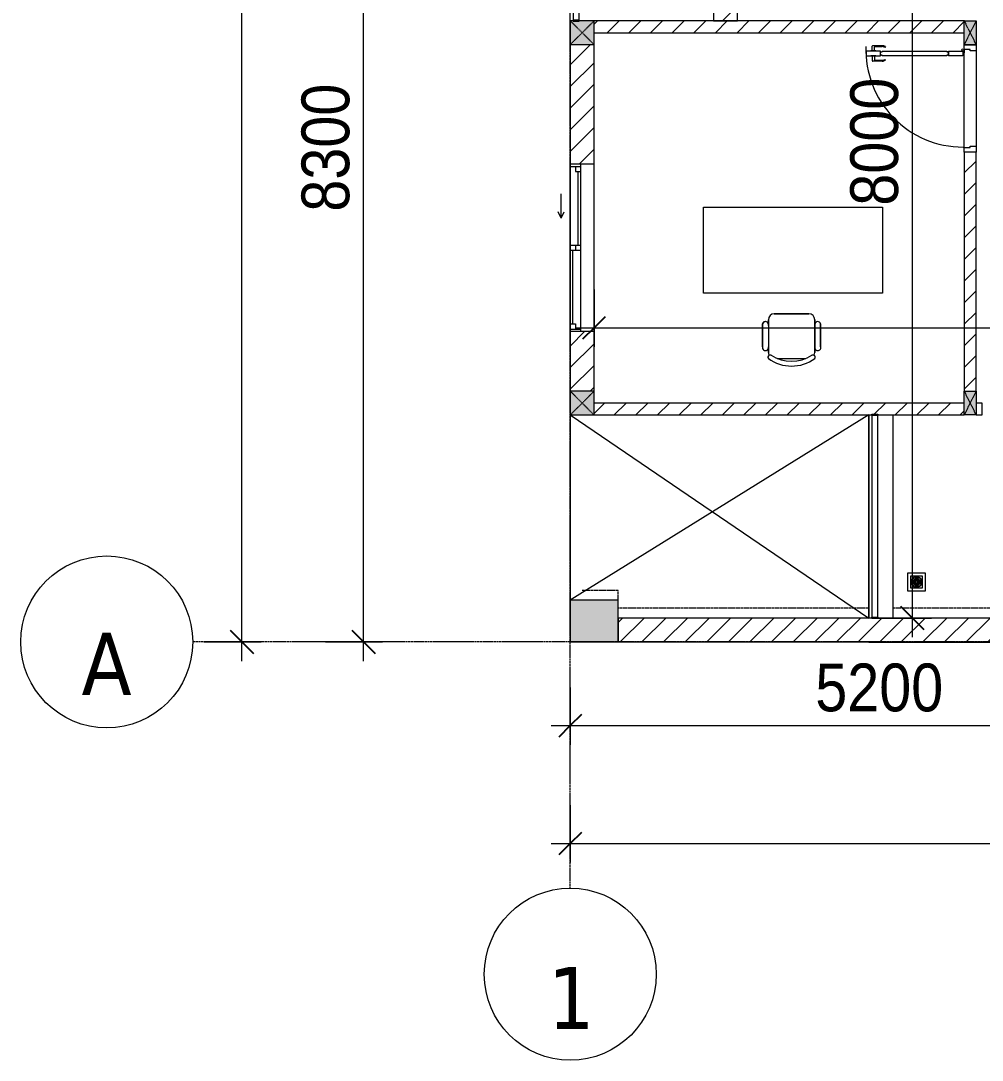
# Model space of a CAD drawing. Header units: millimetres. Extents: x 1591 to 240306, y -15958 to 82755.
# Drawn here: x 40053 to 48104, y 13735 to 22437 of the extents above; entities that cross this region are included whole.
import ezdxf

# ---------------------------------------------------------------- set-up
doc = ezdxf.new("R2010")
doc.units = ezdxf.units.MM
for name, pattern in [('Dash', [6, 3, -3]), ('Dash 1_8_', [6.35, 3.175, -3.175]), ('Grid Line', [22.225, 12.7, -3.175, 3.175, -3.175])]:
    doc.linetypes.add(name, pattern=pattern)
for name, color, linetype, lineweight in [('0-1', 7, 'Continuous', 5), ('A-ANNO-DIMS', 211, 'Continuous', 9), ('A-ANNO-DIMS-160', 211, 'Continuous', 9), ('A-AREA', 32, 'Dash 1_8_', 9), ('A-DETL-GENF-1', 9, 'Continuous', 9), ('A-DETL-THIN-2', 151, 'Continuous', 9), ('A-DOOR-1', 254, 'Continuous', 9), ('A-DOOR-2', 9, 'Continuous', 9), ('A-FLOR-1', 250, 'Continuous', 9), ('A-FLOR-2', 9, 'Continuous', 9), ('A-FLOR-HRAL', 11, 'Continuous', 9), ('A-FLOR-HRAL-1', 254, 'Continuous', 9), ('A-FLOR-HRAL-2', 9, 'Continuous', 9), ('A-GLAZ', 151, 'Continuous', 9), ('A-WALL-1', 253, 'Continuous', 18), ('A-WALL-2', 9, 'Continuous', 9), ('A-WALL-3', 113, 'Continuous', 18), ('A-WALL-PATT-1', 10, 'Continuous', 9), ('A-WALL-PATT-2', 111, 'Continuous', 9), ('G-IMPT-3', 8, 'Continuous', 9), ('I-FURN', 30, 'Continuous', 9), ('I-FURN-1', 254, 'Continuous', 9), ('M-EQPM', 50, 'Continuous', 9), ('S-COLS', 52, 'Continuous', 9), ('S-COLS-1', 52, 'Continuous', 5), ('S-COLS-2', 7, 'Continuous', 18), ('S-COLS-3', 254, 'Continuous', 9), ('S-COLS-4', 253, 'Continuous', 18), ('S-COLS-5', 52, 'Continuous', 18), ('S-COLS-HDLN', 52, 'Dash', 9), ('S-COLS-HDLN-1', 9, 'Dash', 9), ('S-GRID-1', 1, 'Grid Line', 9), ('S-GRID-IDEN', 1, 'Continuous', 9)]:
    doc.layers.add(name, color=color, linetype=linetype, lineweight=lineweight)
doc.styles.add('Tahoma_B', font='tahomabd_0.ttf', dxfattribs={"height": 520})
doc.styles.add('UTM Avo', font='UTM Avo.ttf', dxfattribs={"width": 0.9, "height": 400})
doc.dimstyles.new('1_Dim_chi_tiet_2_5', dxfattribs={"dimscale": 304.8, "dimtxt": 399.720379, "dimasz": 0.629921, "dimexe": 0.524934, "dimexo": 0.0625, "dimgap": 0.052493, "dimtad": 1, "dimdec": 0, "dimrnd": 5, "dimzin": 0, "dimdsep": 46, "dimtxsty": 'UTM Avo', "dimblk1": 'OBLIQUE', "dimblk2": 'OBLIQUE', "dimsah": 1, "dimcen": 0.09, "dimdle": 0.524934, "dimazin": 0, "dimtfac": 1, "dimtdec": 4, "dimtix": 1, "dimtmove": 0, "dimatfit": 3, "dimfxl": 1.049869, "dimfxlon": 1, "dimtvp": 1, "dimtolj": 1, "dimtzin": 0, "dimarcsym": 2})
doc.dimstyles.new('1_Dim_chi_tiet_2_5_1', dxfattribs={"dimscale": 304.8, "dimtxt": 399.720379, "dimasz": 0.629921, "dimexe": 0.524934, "dimexo": 0.0625, "dimgap": 0.052493, "dimtad": 1, "dimdec": 0, "dimrnd": 5, "dimzin": 0, "dimdsep": 46, "dimtxsty": 'UTM Avo', "dimblk1": 'OBLIQUE', "dimblk2": 'OBLIQUE', "dimsah": 1, "dimcen": 0.09, "dimdle": 0.524934, "dimazin": 0, "dimtfac": 1, "dimtdec": 4, "dimtix": 1, "dimtmove": 0, "dimatfit": 3, "dimfxl": 1.049869, "dimfxlon": 1, "dimtvp": 1, "dimtolj": 1, "dimtzin": 0, "dimarcsym": 2})
pattern_1 = [(45, (0, 0), (-90.50967, 90.50967), [])]
pattern_2 = [(45, (11001.35, 0), (-90.50967, 90.50967), [])]

# ---------------------------------------------------------------- blocks, each defined once
blk = doc.blocks.new('NCV_TKTC_KET CAU_rvt-1-TKCS_MB TẦNG 3-4')
at = {"layer": 'S-COLS-1'}
blk.add_hatch(color=256, dxfattribs=at).paths.add_polyline_path([(34052.6, 17236.9), (34052.6, 17586.9), (33652.6, 17586.9), (33652.6, 17236.9)])
at = {"layer": 'A-FLOR-1'}
for p, q in [((36152.5, 19136.9), (36152.5, 17436.9)), ((36152.5, 17235.3), (38152.6, 17235.3))]:
    blk.add_line(p, q, dxfattribs=at)
at = {"layer": 'S-COLS-2'}
for p, q in [((33652.6, 17586.9), (33652.6, 17236.9)), ((34052.6, 17586.9), (33652.6, 17586.9)), ((34052.6, 17236.9), (34052.6, 17586.9)), ((33652.6, 17236.9), (34052.6, 17236.9))]:
    blk.add_line(p, q, dxfattribs=at)
blk = doc.blocks.new('DOOR_CW_01 CANH MO-PANEL KINH - DIW_01-900x2200-CỬA GỖ VÂN LAMINATE-553375-TKCS_MB TẦNG 3-4')
at = {"layer": 'A-DETL-GENF-1'}
for p, q in [((-397, -182), (-397, -62)), ((-397, -62), (-357, -62)), ((-357, -62), (-357, -182)), ((-357, -182), (-397, -182)), ((-397, -196), (-391, -196)), ((-397, -738), (-397, -196)), ((-391, -196), (-391, -182)), ((-391, -182), (-363, -182)), ((-363, -182), (-363, -196)), ((-357, -196), (-363, -196)), ((-357, -196), (-357, -738)), ((-442, -737), (-442, -816.5)), ((-434, -799.5), (-434, -737)), ((-433.9, -711.2), (-427.3, -715.8)), ((-397, -738), (-391, -738)), ((-357, -752), (-397, -752)), ((-397, -752), (-397, -872)), ((-391, -752), (-391, -738)), ((-363, -752), (-391, -752)), ((-357, -738), (-363, -738)), ((-363, -738), (-363, -752)), ((-357, -872), (-357, -752)), ((-320.1, -711.2), (-326.7, -715.8)), ((-320, -799.5), (-320, -737)), ((-312, -737), (-312, -816.5)), ((-399, -820.5), (-438, -820.5)), ((-399, -803.5), (-430, -803.5)), ((-399, -792.2), (-399, -831.8)), ((-397, -792.2), (-399, -792.2)), ((-399, -831.8), (-397, -831.8)), ((-397, -792.2), (-397, -831.8)), ((-357, -792.2), (-357, -831.8)), ((-357, -792.2), (-355, -792.2)), ((-355, -831.8), (-357, -831.8)), ((-355, -792.2), (-355, -831.8)), ((-355, -803.5), (-324, -803.5)), ((-355, -820.5), (-316, -820.5)), ((-397, -872), (-357, -872))]:
    blk.add_line(p, q, dxfattribs=at)
blk.add_circle((-407, -60), 10, dxfattribs=at)
for centre, radius, start, end in [((-407, -60), 814, 268, 0), ((-397, -737), 45, 145, 180), ((-397, -737), 37, 145, 180), ((-357, -737), 37, 0, 35), ((-357, -737), 45, 360, 35), ((-438, -816.5), 4, 180, 270), ((-430, -799.5), 4, 180, 270), ((-324, -799.5), 4, 270, 0), ((-316, -816.5), 4, 270, 0)]:
    blk.add_arc(centre, radius, start, end, dxfattribs=at)
at = {"layer": 'A-DOOR-2'}
for p, q in [((-450, -50), (-450, 50)), ((-450, 50), (-400, 50)), ((-400, 50), (-400, 0)), ((400, 0), (400, 50)), ((400, 50), (450, 50)), ((450, 50), (450, -50)), ((-410, -50), (-450, -50)), ((-410, 0), (-410, -50)), ((-400, 0), (-410, 0)), ((-407, -50), (-382, -50)), ((410, 0), (400, 0)), ((410, -50), (410, 0)), ((450, -50), (410, -50))]:
    blk.add_line(p, q, dxfattribs=at)
blk = doc.blocks.new('BAN LV A - BAN LV A_dwg_ban hoc2-348006-TKCS_MB TẦNG 3-4')
at = {"layer": 'I-FURN'}
for p, q in [((145.8, 437.4), (-145.8, 437.4)), ((-243, 354.4), (-243, 162)), ((-194.4, 388.8), (-194.4, 113.4)), ((194.4, 113.4), (194.4, 388.8)), ((194.4, 351.4), (194.4, 150.8)), ((243.7, 162), (243.7, 354.4)), ((-120.5, 64.8), (120.5, 64.8))]:
    blk.add_line(p, q, dxfattribs=at)
at = {"layer": 'I-FURN', "flags": 128}
blk.add_lwpolyline([(-737.8, 610.5), (-737.8, 1330.5), (-154.9, 1330.5), (762.2, 1330.5), (762.2, 610.5)], close=True, dxfattribs=at)
at = {"layer": 'I-FURN'}
for centre, radius, start, end in [((-145.8, 388.8), 48.6, 90, 180), ((145.8, 388.8), 48.6, 360, 90), ((-218.7, 347.3), 25.3, 343.7398, 163.7398), ((219.4, 347.3), 25.3, 16.2602, 170.70537), ((-218.7, 154.9), 25.3, 163.7398, 16.2602), ((-180.2, 75.4), 17.8, 57.97259, 216.69006), ((-145.8, 113.4), 48.6, 180, 207.58444), ((0, 359.3), 318.2, 237.57575, 302.42425), ((180.2, 75.4), 17.8, 323.30994, 122.02741), ((145.8, 113.4), 48.6, 332.41556, 0), ((219.4, 154.9), 25.3, 189.29463, 16.2602), ((0, 324), 324, 233.1301, 306.8699)]:
    blk.add_arc(centre, radius, start, end, dxfattribs=at)
blk = doc.blocks.new('BAN LV A - BAN LV A_dwg-348005-TKCS_MB TẦNG 3-4')
at = {"extrusion": (0, 0, -1), "zscale": -1, "rotation": 180}
blk.add_blockref('BAN LV A - BAN LV A_dwg_ban hoc2-348006-TKCS_MB TẦNG 3-4', (-729, 1383.7), dxfattribs=at)
blk = doc.blocks.new('BAN LV A - BAN LV A-401069-TKCS_MB TẦNG 3-4')
at = {"layer": 'I-FURN-1'}
for p, q in [((-8.8, -53.2), (1491.2, -53.2)), ((-8.8, -773.2), (-8.8, -53.2)), ((1491.2, -53.2), (1491.2, -773.2)), ((1491.2, -773.2), (-8.8, -773.2)), ((583.2, -946.3), (874.8, -946.3)), ((486, -1221.7), (486, -1029.3)), ((534.6, -1029.3), (534.6, -994.9)), ((923.4, -994.9), (923.4, -1032.3)), ((972.7, -1029.3), (972.7, -1221.7)), ((534.6, -1270.3), (534.6, -1235.9)), ((923.4, -1232.9), (923.4, -1270.3))]:
    blk.add_line(p, q, dxfattribs=at)
for centre, radius, start, end in [((583.2, -994.9), 48.6, 90, 180), ((874.8, -994.9), 48.6, 0, 90), ((510.3, -1036.4), 25.3, 16.2602, 163.7398), ((948.4, -1036.4), 25.3, 16.2602, 170.70537), ((510.3, -1228.8), 25.3, 163.7398, 343.7398), ((548.9, -1308.3), 17.8, 119.40397, 216.69006), ((583.2, -1270.3), 48.6, 180, 207.58444), ((874.8, -1270.3), 48.6, 332.41556, 0), ((909.2, -1308.3), 17.8, 323.30994, 60.59603), ((948.4, -1228.8), 25.3, 189.29463, 16.2602), ((729, -1059.7), 324, 233.1301, 306.8699)]:
    blk.add_arc(centre, radius, start, end, dxfattribs=at)
at = {"extrusion": (0, 0, -1), "zscale": -1, "rotation": 180}
blk.add_blockref('BAN LV A - BAN LV A_dwg-348005-TKCS_MB TẦNG 3-4', (0, 0), dxfattribs=at)
blk = doc.blocks.new('Railing - 50 x 10mm-901205-TKCS_MB TẦNG 3-4')
at = {"layer": 'A-FLOR-HRAL-2'}
for p, q in [((25, 5), (-25, 5)), ((-25, 5), (-25, -5)), ((25, -5), (25, 5)), ((-25, -5), (25, -5))]:
    blk.add_line(p, q, dxfattribs=at)
blk = doc.blocks.new('Railing - Railing-884108-TKCS_MB TẦNG 3-4')
at = {"layer": 'A-FLOR-HRAL-2'}
for p, q in [((13269.1, 9871.7), (13269.1, 8182.9)), ((13319.1, 8182.9), (13319.1, 9871.7))]:
    blk.add_line(p, q, dxfattribs=at)
at = {"extrusion": (0, 0, -1), "zscale": -1, "rotation": 180}
for p in [(-13294.1, 9876.7), (-13294.1, 8177.9)]:
    blk.add_blockref('Railing - 50 x 10mm-901205-TKCS_MB TẦNG 3-4', p, dxfattribs=at)
blk = doc.blocks.new('G1_SOF - BO TRU - 100x200-746114-TKCS_MB TẦNG 3-4')
at = {"layer": 'S-COLS'}
blk.add_hatch(color=256, dxfattribs=at).paths.add_polyline_path([(50, -100), (50, 100), (-50, 100), (-50, -100)])
at = {"layer": 'S-COLS-4'}
for p, q in [((-50, 100), (50, 100)), ((-50, -100), (-50, 100)), ((50, 100), (50, -100)), ((50, -100), (-50, -100))]:
    blk.add_line(p, q, dxfattribs=at)
at = {"layer": 'S-COLS-HDLN-1'}
for p, q in [((50, -100), (-50, 100)), ((-50, -100), (50, 100))]:
    blk.add_line(p, q, dxfattribs=at)
blk = doc.blocks.new('NCV_TKTC_TANG 3 - 4_rvt-2-TKCS_MB TẦNG 3-4')
at = {"layer": 'A-WALL-PATT-1'}
h = blk.add_hatch(dxfattribs=at)
h.set_pattern_fill('FP_1', color=256, style=0, pattern_type=2)
h.set_pattern_definition(pattern_1)
h.paths.add_polyline_path([(33852.6, 22336.9), (36952.6, 22336.9), (36952.6, 22436.9), (33852.6, 22436.9)])
h = blk.add_hatch(dxfattribs=at)
h.set_pattern_fill('FP_1', color=256, style=0, pattern_type=2)
h.set_pattern_definition(pattern_1)
h.paths.add_polyline_path([(37052.6, 19337.4), (37052.6, 21336.5), (36952.6, 21336.5), (36952.6, 19337.4)])
h = blk.add_hatch(dxfattribs=at)
h.set_pattern_fill('FP_1', color=256, style=0, pattern_type=2)
h.set_pattern_definition(pattern_1)
h.paths.add_polyline_path([(33852.6, 19136.9), (36177.6, 19136.9), (36177.6, 19142.4), (36227.6, 19142.4), (36227.6, 19136.9), (36952.6, 19136.9), (36952.6, 19236.9), (33852.6, 19236.9)])
h = blk.add_hatch(dxfattribs=at)
h.set_pattern_fill('FP_1', color=256, style=0, pattern_type=2)
h.set_pattern_definition(pattern_1)
h.paths.add_polyline_path([(37052.6, 19136.9), (37102.6, 19136.9), (37102.6, 19236.9), (37052.6, 19236.2)])
h.paths.add_polyline_path([(38002.6, 19136.9), (38052.6, 19136.9), (38052.6, 19236.9), (38002.6, 19236.9)])
at = {"layer": 'A-FLOR-2'}
for p, q in [((36952.6, 21376.5), (36952.6, 22196.5)), ((37052.6, 22186.5), (37052.6, 21386.5))]:
    blk.add_line(p, q, dxfattribs=at)
at = {"layer": 'A-WALL-1'}
for p, q in [((36952.6, 22436.9), (33852.6, 22436.9)), ((33852.6, 22336.9), (36952.6, 22336.9)), ((36952.6, 22236.5), (37052.6, 22236.5)), ((37052.6, 21336.5), (36952.6, 21336.5)), ((36952.6, 21336.5), (36952.6, 19337.4)), ((37052.6, 19337.4), (37052.6, 21336.5)), ((36952.6, 19337.4), (37052.6, 19337.4)), ((36952.6, 19236.9), (33852.6, 19236.9)), ((37102.6, 19236.9), (37052.6, 19236.9)), ((37102.6, 19136.9), (37102.6, 19236.9)), ((33852.6, 19136.9), (36177.6, 19136.9)), ((36227.6, 19136.9), (36952.6, 19136.9)), ((37052.6, 19136.9), (37102.6, 19136.9))]:
    blk.add_line(p, q, dxfattribs=at)
at = {"layer": 'A-WALL-2'}
for p, q in [((36952.6, 21376.5), (36952.6, 22196.5)), ((37052.6, 22186.5), (37052.6, 21386.5)), ((36152.6, 17436.9), (36152.6, 19136.9)), ((36352.6, 19136.9), (36352.6, 17436.9))]:
    blk.add_line(p, q, dxfattribs=at)
at = {"layer": 'A-DOOR-1', "rotation": 270.0000000000007}
blk.add_blockref('DOOR_CW_01 CANH MO-PANEL KINH - DIW_01-900x2200-CỬA GỖ VÂN LAMINATE-553375-TKCS_MB TẦNG 3-4', (37002.6, 21786.5), dxfattribs=at)
at = {"layer": 'A-FLOR-HRAL-1'}
blk.add_blockref('Railing - Railing-884108-TKCS_MB TẦNG 3-4', (22908.5, 9260.7), dxfattribs=at)
at = {"layer": 'I-FURN-1'}
blk.add_blockref('BAN LV A - BAN LV A-401069-TKCS_MB TẦNG 3-4', (34776.9, 20929.7), dxfattribs=at)
at = {"layer": 'S-COLS-3'}
for p in [(37002.6, 22336.9), (37002.6, 19236.9)]:
    blk.add_blockref('G1_SOF - BO TRU - 100x200-746114-TKCS_MB TẦNG 3-4', p, dxfattribs=at)
blk = doc.blocks.new('1_FAMILY RVT - W01-WxH 1400x1400xmm-389822-TKCS_MB TẦNG 3-4')
at = {"layer": 'A-GLAZ'}
for p, q in [((248.4, 172.39), (299.2, 197.79)), ((-700, 96.19), (-700, -103.81)), ((700, 96.19), (-700, 96.19)), ((-700, 96.19), (-636.5, 96.19)), ((-680.95, 96.19), (-680.95, 7.29)), ((-636.5, 96.19), (-22.225, 96.19)), ((-636.5, 96.19), (-636.5, 51.74)), ((-22.225, 7.29), (-22.225, 96.19)), ((-22.225, 96.19), (22.225, 96.19)), ((22.225, 96.19), (680.95, 96.19)), ((22.225, 96.19), (22.225, 7.29)), ((248.4, 172.39), (299.2, 146.99)), ((248.4, 172.39), (451.6, 172.39)), ((680.95, 96.19), (700, 96.19)), ((680.95, 96.19), (680.95, 7.29)), ((700, -103.81), (700, 96.19)), ((-700, 7.29), (-680.95, 7.29)), ((-636.5, 51.74), (-680.95, 51.74)), ((-680.95, 7.29), (-22.225, 7.29)), ((-636.5, 73.965), (-22.225, 73.965)), ((22.225, 51.74), (-22.225, 51.74)), ((-22.225, 7.29), (22.225, 7.29)), ((22.225, 29.515), (636.5, 29.515)), ((22.225, 7.29), (636.5, 7.29)), ((636.5, 51.74), (636.5, 7.29)), ((680.95, 51.74), (636.5, 51.74)), ((636.5, 7.29), (700, 7.29)), ((-700, -103.81), (700, -103.81))]:
    blk.add_line(p, q, dxfattribs=at)
blk = doc.blocks.new('Railing - 50 x 10mm-1251311-TKCS_MB TẦNG 3-4')
at = {"layer": 'A-FLOR-HRAL'}
for p, q in [((25, 5), (-25, 5)), ((-25, 5), (-25, -5)), ((25, -5), (25, 5)), ((-25, -5), (25, -5))]:
    blk.add_line(p, q, dxfattribs=at)
blk = doc.blocks.new('Railing - Railing-3235430-TKCS_MB TẦNG 3-4')
at = {"layer": 'A-FLOR-HRAL'}
for p, q in [((33677.6, 25356.9), (33677.6, 22442.4)), ((33727.6, 22442.4), (33727.6, 25356.9))]:
    blk.add_line(p, q, dxfattribs=at)
for p in [(33702.6, 25361.9), (33702.6, 22437.4)]:
    blk.add_blockref('Railing - 50 x 10mm-1251311-TKCS_MB TẦNG 3-4', p)
blk = doc.blocks.new('G1_SOF - BO TRU - 200x200-3054293-TKCS_MB TẦNG 3-4')
at = {"layer": 'S-COLS'}
blk.add_hatch(color=256, dxfattribs=at).paths.add_polyline_path([(100, -100), (100, 100), (-100, 100), (-100, -100)])
at = {"layer": 'S-COLS-5'}
for p, q in [((100, 100), (-100, 100)), ((-100, 100), (-100, -100)), ((100, -100), (100, 100)), ((-100, -100), (100, -100))]:
    blk.add_line(p, q, dxfattribs=at)
at = {"layer": 'S-COLS-HDLN'}
for p, q in [((100, 100), (-100, -100)), ((-100, 100), (100, -100))]:
    blk.add_line(p, q, dxfattribs=at)
blk = doc.blocks.new('G1_SOF - BO TRU - 200x200-V36-TKCS_MB TẦNG 3-4')
at = {"layer": 'S-COLS'}
blk.add_hatch(color=256, dxfattribs=at).paths.add_polyline_path([(-25, -100), (100, -100), (100, 100), (-25, 100), (-25, 96.6), (-75, 96.6), (-75, 100), (-100, 100), (-100, -100), (-75, -100)])
at = {"layer": 'S-COLS-5'}
for p, q in [((-75, 100), (-100, 100)), ((-100, 100), (-100, -100)), ((100, 100), (-25, 100)), ((100, -100), (100, 100)), ((-100, -100), (100, -100))]:
    blk.add_line(p, q, dxfattribs=at)
at = {"layer": 'S-COLS-HDLN'}
for p, q in [((100, 100), (-100, -100)), ((-100, 100), (100, -100))]:
    blk.add_line(p, q, dxfattribs=at)
blk = doc.blocks.new('TKTC_XREF_251221_MB TANG 2-7 - TKTC_XREF_260130_MB TANG 2-5_dwg_THU NUOC - THU NUOC-444531-TKCS_MB TẦNG 1-4746804-TKCS_MB TẦNG 3-4')
at = {"layer": 'G-IMPT-3'}
for p, q in [((-23.3, 10.8), (40.9, 10.8)), ((40.9, 4.8), (-23.3, 4.8)), ((-11, 23.3), (28.5, 23.3)), ((28.5, 17.3), (-11, 17.3)), ((-1.1, 35.6), (18.5, 35.6)), ((18.5, 29.6), (-1.1, 29.6)), ((-23.3, -13.6), (40.9, -13.6)), ((40.9, -19.6), (-23.3, -19.6)), ((-11, -26.1), (28.5, -26.1)), ((28.5, -32.1), (-11, -32.1)), ((-1.1, -38.5), (18.5, -38.5)), ((18.5, -44.5), (-1.1, -44.5))]:
    blk.add_line(p, q, dxfattribs=at)
at = {"layer": 'G-IMPT-3', "flags": 128}
for points in [[(83.7, -79.4), (83.7, 70.6), (-66.3, 70.6), (-66.3, -79.4)], [(58.7, -54.4), (58.7, 45.6), (-41.3, 45.6), (-41.3, -54.4)]]:
    blk.add_lwpolyline(points, close=True, dxfattribs=at)
for points in [[(-23.3, -1.2), (0.7, -1.2), (0.7, -7.2), (-23.3, -7.2)], [(40.9, -7.2), (16.7, -7.2), (16.7, -1.2), (40.9, -1.2)]]:
    blk.add_lwpolyline(points, dxfattribs=at)
at = {"layer": 'G-IMPT-3'}
for centre, radius, start, end in [((8.7, -4.4), 45, 360, 180), ((8.7, -4.4), 45, 360, 180), ((-23.3, 7.8), 3, 90, 270), ((-11, 20.3), 3, 90, 270), ((-1.1, 32.6), 3, 90, 270), ((18.5, 32.6), 3, 270, 90), ((28.5, 20.3), 3, 270, 90), ((40.9, 7.8), 3, 270, 90), ((8.7, -4.4), 45, 180, 360), ((8.7, -4.4), 45, 180, 360), ((-23.3, -4.2), 3, 90, 270), ((-23.3, -16.6), 3, 90, 270), ((-11, -29.1), 3, 90, 270), ((-1.1, -41.5), 3, 90, 270), ((18.5, -41.5), 3, 270, 90), ((28.5, -29.1), 3, 270, 90), ((40.9, -4.2), 3, 270, 90), ((40.9, -16.6), 3, 270, 90)]:
    blk.add_arc(centre, radius, start, end, dxfattribs=at)
blk = doc.blocks.new('TKTC_XREF_251221_MB TANG 2-7 - TKTC_XREF_251221_MB TANG 2-7-2039446-TKCS_MB TẦNG 3-4')
at = {"layer": 'M-EQPM'}
blk.add_line((0, 1900), (0, 350), dxfattribs=at)
blk.add_blockref('TKTC_XREF_251221_MB TANG 2-7 - TKTC_XREF_260130_MB TANG 2-5_dwg_THU NUOC - THU NUOC-444531-TKCS_MB TẦNG 1-4746804-TKCS_MB TẦNG 3-4', (2891.4, 506.1))
blk = doc.blocks.new('Grid - M_Grid Head - Circle-353313-TKCS_MB TẦNG 3-4')
at = {"layer": 'S-GRID-IDEN'}
blk.add_circle((0, 0), 4.5, dxfattribs=at)
blk = doc.blocks.new('DIMBLOCK2-TKCS_MB TẦNG 3-4')
at = {"layer": 'A-ANNO-DIMS-160', "lineweight": 25}
for p, q in [((41904.4, 78236.9), (41808.4, 78332.9)), ((41904.4, 78236.9), (42000.4, 78140.9)), ((41904.4, 17236.9), (41808.4, 17332.9)), ((41904.4, 17236.9), (42000.4, 17140.9))]:
    blk.add_line(p, q, dxfattribs=at)
at = {"layer": 'A-ANNO-DIMS-160'}
for p, q in [((41904.4, 17076.9), (41904.4, 78396.9)), ((41584.4, 78236.9), (42064.4, 78236.9)), ((41904.4, 78236.9), (41584.4, 78236.9)), ((41584.4, 17236.9), (42064.4, 17236.9)), ((41904.4, 17236.9), (41584.4, 17236.9))]:
    blk.add_line(p, q, dxfattribs=at)
at = {"layer": 'A-ANNO-DIMS-160', "color": 0, "insert": (41384.7, 47052.2), "char_height": 400, "width": 1643.295, "attachment_point": 1, "rotation": 90, "line_spacing_factor": 1.110334, "style": 'UTM Avo'}
blk.add_mtext('61000', dxfattribs=at)
blk = doc.blocks.new('_Oblique')
at = {"color": 0, "linetype": 'ByBlock', "lineweight": -2}
blk.add_line((-0.5, -0.5), (0.5, 0.5), dxfattribs=at)
blk = doc.blocks.new('DIMBLOCK3-TKCS_MB TẦNG 3-4')
at = {"layer": 'A-ANNO-DIMS-160', "lineweight": 25}
for p, q in [((42923.1, 25536.9), (42827.1, 25632.9)), ((42923.1, 25536.9), (43019.1, 25440.9)), ((42923.1, 17236.9), (42827.1, 17332.9)), ((42923.1, 17236.9), (43019.1, 17140.9))]:
    blk.add_line(p, q, dxfattribs=at)
at = {"layer": 'A-ANNO-DIMS-160'}
for p, q in [((42603.1, 25536.9), (43083.1, 25536.9)), ((42923.1, 25536.9), (42603.1, 25536.9)), ((42923.1, 17076.9), (42923.1, 25536.9)), ((42603.1, 17236.9), (43083.1, 17236.9)), ((42923.1, 17236.9), (42603.1, 17236.9))]:
    blk.add_line(p, q, dxfattribs=at)
at = {"layer": 'A-ANNO-DIMS-160', "color": 0, "insert": (42403.5, 20839.2), "char_height": 400, "width": 1314.636, "attachment_point": 1, "rotation": 90, "line_spacing_factor": 1.110334, "style": 'UTM Avo'}
blk.add_mtext('8300', dxfattribs=at)
blk = doc.blocks.new('DIMBLOCK16-TKCS_MB TẦNG 3-4')
at = {"layer": 'A-ANNO-DIMS-160'}
for p, q in [((44653.9, 16856.3), (44653.9, 16376.3)), ((44653.9, 16536.3), (44653.9, 16856.3)), ((49853.9, 16856.3), (49853.9, 16376.3)), ((49853.9, 16536.3), (49853.9, 16856.3)), ((44493.9, 16536.3), (49853.9, 16536.3))]:
    blk.add_line(p, q, dxfattribs=at)
at = {"layer": 'A-ANNO-DIMS-160', "lineweight": 25}
for p, q in [((44653.9, 16536.3), (44749.9, 16632.3)), ((49853.9, 16536.3), (49949.9, 16632.3)), ((44653.9, 16536.3), (44557.9, 16440.3)), ((49853.9, 16536.3), (49757.9, 16440.3))]:
    blk.add_line(p, q, dxfattribs=at)
at = {"layer": 'A-ANNO-DIMS-160', "color": 0, "insert": (46706.1, 17056), "char_height": 400, "width": 1314.636, "attachment_point": 1, "line_spacing_factor": 1.110334, "style": 'UTM Avo'}
blk.add_mtext('5200', dxfattribs=at)
blk = doc.blocks.new('DIMBLOCK148-TKCS_MB TẦNG 3-4')
at = {"layer": 'A-ANNO-DIMS-160'}
for p, q in [((44653.9, 15869.3), (44653.9, 15389.3)), ((44653.9, 15549.3), (44653.9, 15869.3)), ((55803.9, 15869.3), (55803.9, 15389.3)), ((55803.9, 15549.3), (55803.9, 15869.3)), ((44493.9, 15549.3), (55963.9, 15549.3))]:
    blk.add_line(p, q, dxfattribs=at)
at = {"layer": 'A-ANNO-DIMS-160', "lineweight": 25}
for p, q in [((44653.9, 15549.3), (44749.9, 15645.3)), ((55803.9, 15549.3), (55899.9, 15645.3)), ((44653.9, 15549.3), (44557.9, 15453.3)), ((55803.9, 15549.3), (55707.9, 15453.3))]:
    blk.add_line(p, q, dxfattribs=at)
at = {"layer": 'A-ANNO-DIMS-160', "color": 0, "insert": (49544.2, 16068.9), "char_height": 400, "width": 1643.295, "attachment_point": 1, "line_spacing_factor": 1.110334, "style": 'UTM Avo'}
blk.add_mtext('11150', dxfattribs=at)
blk = doc.blocks.new('DIMBLOCK332-TKCS_MB TẦNG 3-4')
at = {"layer": 'A-ANNO-DIMS-160'}
for p, q in [((47518.7, 17276.9), (47518.7, 25596.9)), ((47198.7, 25436.9), (47678.7, 25436.9)), ((47518.7, 25436.9), (47198.7, 25436.9)), ((47198.7, 17436.9), (47678.7, 17436.9)), ((47518.7, 17436.9), (47198.7, 17436.9))]:
    blk.add_line(p, q, dxfattribs=at)
at = {"layer": 'A-ANNO-DIMS-160', "lineweight": 25}
for p, q in [((47518.7, 25436.9), (47422.7, 25532.9)), ((47518.7, 25436.9), (47614.7, 25340.9)), ((47518.7, 17436.9), (47422.7, 17532.9)), ((47518.7, 17436.9), (47614.7, 17340.9))]:
    blk.add_line(p, q, dxfattribs=at)
at = {"layer": 'A-ANNO-DIMS-160', "color": 0, "insert": (46999.1, 20889.2), "char_height": 400, "width": 1314.636, "attachment_point": 1, "rotation": 90, "line_spacing_factor": 1.110334, "style": 'UTM Avo'}
blk.add_mtext('8000', dxfattribs=at)
blk = doc.blocks.new('DIMBLOCK409-TKCS_MB TẦNG 3-4')
at = {"layer": 'A-ANNO-DIMS-160'}
for p, q in [((44853.9, 20186.3), (44853.9, 19706.3)), ((44853.9, 19866.3), (44853.9, 20186.3)), ((53203.9, 20186.3), (53203.9, 19706.3)), ((53203.9, 19866.3), (53203.9, 20186.3)), ((44693.9, 19866.3), (53363.9, 19866.3))]:
    blk.add_line(p, q, dxfattribs=at)
at = {"layer": 'A-ANNO-DIMS-160', "lineweight": 25}
for p, q in [((44853.9, 19866.3), (44949.9, 19962.3)), ((53203.9, 19866.3), (53299.9, 19962.3)), ((44853.9, 19866.3), (44757.9, 19770.3)), ((53203.9, 19866.3), (53107.9, 19770.3))]:
    blk.add_line(p, q, dxfattribs=at)
at = {"layer": 'A-ANNO-DIMS-160', "color": 0, "insert": (48481.1, 20385.9), "char_height": 400, "width": 1314.636, "attachment_point": 1, "line_spacing_factor": 1.110334, "style": 'UTM Avo'}
blk.add_mtext('8350', dxfattribs=at)

msp = doc.modelspace()

# ---------------------------------------------------------------- hatches: boundary and pattern name
at = {"layer": 'A-WALL-PATT-2'}
h = msp.add_hatch(dxfattribs=at)
h.set_pattern_fill('FP_1', color=256, style=0, pattern_type=2)
h.set_pattern_definition(pattern_2)
h.paths.add_polyline_path([(45853.9, 22436.9), (46053.9, 22436.9), (46053.9, 22612.4), (45853.9, 22612.4)])
h.paths.add_polyline_path([(46053.9, 25112.4), (46053.9, 25436.9), (45853.9, 25436.9), (45853.9, 25112.4)])
h = msp.add_hatch(dxfattribs=at)
h.set_pattern_fill('FP_1', color=256, style=0, pattern_type=2)
h.set_pattern_definition(pattern_2)
h.paths.add_polyline_path([(44853.9, 19336.9), (44853.9, 19837.4), (44653.9, 19837.4), (44653.9, 19336.9), (44796.8, 19336.9)])
h.paths.add_polyline_path([(44853.9, 21237.4), (44853.9, 22237.4), (44653.9, 22237.4), (44653.9, 21237.4)])
h = msp.add_hatch(dxfattribs=at)
h.set_pattern_fill('FP_1', color=256, style=0, pattern_type=2)
h.set_pattern_definition(pattern_2)
h.paths.add_polyline_path([(48954, 17236.9), (48954, 17436.9), (47228.9, 17436.9), (47228.9, 17433.6), (47178.9, 17433.6), (47178.9, 17436.9), (45054, 17436.9), (45054, 17236.9), (46159.8, 17236.9)])

# ---------------------------------------------------------------- linework, layer by layer
at = {"layer": 'A-AREA'}
for p, q in [((45054, 17668.4), (44753.9, 17668.4)), ((45054, 17518.4), (45054, 17668.4)), ((47153.9, 17518.4), (45054, 17518.4)), ((48953.9, 17518.4), (47353.9, 17518.4))]:
    msp.add_line(p, q, dxfattribs=at)
at = {"layer": 'A-DETL-THIN-2'}
for p, q in [((44653.9, 19136.9), (47153.9, 17436.9)), ((47153.9, 19136.9), (44653.9, 17586.9)), ((44653.9, 19136.9), (47153.9, 17436.9)), ((47153.9, 19136.9), (44653.9, 17586.9))]:
    msp.add_line(p, q, dxfattribs=at)
at = {"layer": 'A-WALL-3'}
for p, q in [((45853.9, 22612.4), (45853.9, 22436.9)), ((46053.9, 22436.9), (46053.9, 22612.4)), ((45853.9, 22436.9), (46053.9, 22436.9)), ((44653.9, 22237.4), (44653.9, 21237.4)), ((44853.9, 21237.4), (44853.9, 22237.4)), ((44653.9, 19837.4), (44653.9, 19336.9)), ((44853.9, 19336.9), (44853.9, 19837.4)), ((47178.9, 17436.9), (45054, 17436.9)), ((45054, 17436.9), (45054, 17236.9)), ((48954, 17436.9), (47228.9, 17436.9)), ((45054, 17236.9), (48954, 17236.9))]:
    msp.add_line(p, q, dxfattribs=at)
at = {"layer": 'S-GRID-1'}
for p, q in [((44653.9, 19175.3), (44653.9, 76690.4)), ((44653.9, 15175.3), (44653.9, 19175.3)), ((45492.6, 17236.9), (41492.6, 17236.9)), ((139245.7, 17236.9), (45492.6, 17236.9))]:
    msp.add_line(p, q, dxfattribs=at)

# ---------------------------------------------------------------- block references
at = {"layer": '0-1'}
for name in ['NCV_TKTC_KET CAU_rvt-1-TKCS_MB TẦNG 3-4', 'NCV_TKTC_TANG 3 - 4_rvt-2-TKCS_MB TẦNG 3-4']:
    msp.add_blockref(name, (11001.4, 0), dxfattribs=at)
at = {"layer": 'A-FLOR-HRAL'}
msp.add_blockref('Railing - Railing-3235430-TKCS_MB TẦNG 3-4', (11001.4, 0), dxfattribs=at)
at = {"layer": 'A-GLAZ', "rotation": 89.9999999999999}
msp.add_blockref('1_FAMILY RVT - W01-WxH 1400x1400xmm-389822-TKCS_MB TẦNG 3-4', (44750.1, 20537.4), dxfattribs=at)
at = {"layer": 'M-EQPM'}
msp.add_blockref('TKTC_XREF_251221_MB TANG 2-7 - TKTC_XREF_251221_MB TANG 2-7-2039446-TKCS_MB TẦNG 3-4', (44653.9, 17236.9), dxfattribs=at)
at = {"layer": 'S-COLS'}
for name, p in [('G1_SOF - BO TRU - 200x200-V36-TKCS_MB TẦNG 3-4', (44753.9, 22337.4)), ('G1_SOF - BO TRU - 200x200-3054293-TKCS_MB TẦNG 3-4', (44753.9, 19236.9))]:
    msp.add_blockref(name, p, dxfattribs=at)
at = {"layer": 'S-GRID-IDEN', "xscale": 159.9999999999999, "yscale": 159.9999999999999, "zscale": 159.9999999999999, "rotation": 89.99999999999982}
msp.add_blockref('Grid - M_Grid Head - Circle-353313-TKCS_MB TẦNG 3-4', (40772.6, 17236.9), dxfattribs=at)
at = {"layer": 'S-GRID-IDEN', "xscale": 159.9999999999999, "yscale": 159.9999999999999, "zscale": 159.9999999999999}
msp.add_blockref('Grid - M_Grid Head - Circle-353313-TKCS_MB TẦNG 3-4', (44653.9, 14455.3), dxfattribs=at)

# ---------------------------------------------------------------- dimensions: what is measured, and where the dimension line sits
at = {"layer": 'A-ANNO-DIMS'}
for base, p1, p2, dimstyle, override, picture, middle in [((41904.4, 78236.9), (41584.4, 17236.9), (41584.4, 78236.9), '1_Dim_chi_tiet_2_5', {"dimpost": '<>', "dimfxl": 61000}, 'DIMBLOCK2-TKCS_MB TẦNG 3-4', (41681.4, 47736.9)), ((42923.1, 25536.9), (42603.1, 17236.9), (42603.1, 25536.9), '1_Dim_chi_tiet_2_5', {"dimpost": '<>', "dimfxl": 8300}, 'DIMBLOCK3-TKCS_MB TẦNG 3-4', (42700.1, 21386.9)), ((47518.7, 25436.9), (47198.7, 17436.9), (47198.7, 25436.9), '1_Dim_chi_tiet_2_5_1', {"dimpost": '<>', "dimfxl": 7999.974347}, 'DIMBLOCK332-TKCS_MB TẦNG 3-4', (47295.7, 21436.9))]:
    dim = msp.add_linear_dim(base=base, p1=p1, p2=p2, angle=90, dimstyle=dimstyle, override=override, dxfattribs=at)
    dim.commit()
    dim.dimension.update_dxf_attribs({"geometry": picture, "text_midpoint": middle})
for base, p1, p2, dimstyle, override, picture, middle in [((53203.9, 19866.3), (44853.9, 20186.3), (53203.9, 20186.3), '1_Dim_chi_tiet_2_5_1', {"dimpost": '<>', "dimfxl": 8350}, 'DIMBLOCK409-TKCS_MB TẦNG 3-4', (49028.9, 20089.3)), ((49853.9, 16536.3), (44653.9, 16856.3), (49853.9, 16856.3), '1_Dim_chi_tiet_2_5', {"dimpost": '<>', "dimfxl": 5200}, 'DIMBLOCK16-TKCS_MB TẦNG 3-4', (47253.9, 16759.3)), ((55803.9, 15549.3), (44653.9, 15869.3), (55803.9, 15869.3), '1_Dim_chi_tiet_2_5', {"dimpost": '<>', "dimfxl": 11150}, 'DIMBLOCK148-TKCS_MB TẦNG 3-4', (50228.9, 15772.3))]:
    dim = msp.add_linear_dim(base=base, p1=p1, p2=p2, dimstyle=dimstyle, override=override, dxfattribs=at)
    dim.commit()
    dim.dimension.update_dxf_attribs({"geometry": picture, "text_midpoint": middle})

# ---------------------------------------------------------------- next in the draw order: texts
at = {"layer": 'S-GRID-IDEN', "char_height": 520, "attachment_point": 5, "line_spacing_factor": 0.996129, "style": 'Tahoma_B', "bg_fill": 3, "box_fill_scale": 1.25, "bg_fill_color": 256, "bg_fill_true_color": 13158600, "bg_fill_transparency": 0}
for s, insert, width in [('\\pt2031.9988,4063.9976,6096.0016,8128.0004,10159.9992,12191.998,14224.002,16256.0008,18287.9996,20319.9984,22352.0024,24384.0012,26416,28447.9988,30479.9976,32512.0016,34544.0004,36575.9992,38607.998,40640.002,42672.0008,44703.9996,46735.9984,48768.0024,50800.0012,52832,54863.9988,56895.9976,58928.0016,60960.0004,62991.9992,65023.998;A', (40771.2, 17053.6), 497.6), ('\\pt2031.9988,4063.9976,6096.0016,8128.0004,10159.9992,12191.998,14224.002,16256.0008,18287.9996,20319.9984,22352.0024,24384.0012,26416,28447.9988,30479.9976,32512.0016,34544.0004,36575.9992,38607.998,40640.002,42672.0008,44703.9996,46735.9984,48768.0024,50800.0012,52832,54863.9988,56895.9976,58928.0016,60960.0004,62991.9992,65023.998;1', (44661.4, 14255.6), 465.6)]:
    msp.add_mtext(s, dxfattribs=dict(at, insert=insert, width=width))

doc.saveas('drawing.dxf')
